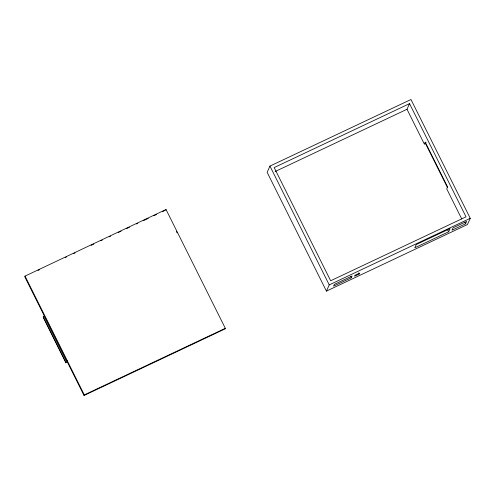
<?xml version="1.0" encoding="UTF-8"?>
<svg xmlns="http://www.w3.org/2000/svg" width="495" height="495" viewBox="0 0 495 495"><rect width="100%" height="100%" fill="white"/><g stroke="black" fill="none" stroke-linecap="round" stroke-linejoin="round"><path stroke-width="0.74" d="M25.022 276.099L24.75 276.693L84.032 395.493L225.046 328.909L225.318 328.309L166.029 209.515L25.022 276.099L84.305 394.892L84.032 395.493M67.623 360.861L66.986 362.272L65.86 362.804L43.486 317.976L43.22 316.59L44.352 316.058L66.72 360.886L65.594 361.418L65.86 362.804M165.763 210.109L166.029 209.515M269.954 166.091L267.145 172.322L326.428 291.116L467.441 224.532L470.25 218.307L410.968 99.507L269.954 166.091L329.237 284.891L326.428 291.116M275.121 171.542L407.001 109.271L409.544 103.641L466.03 216.835L330.66 280.758L274.174 167.564L409.544 103.641M351.264 277.788L352.075 275.987L334.36 284.353L333.55 286.147L351.264 277.788L350.701 276.668M359.16 274.057L359.593 273.098L355.082 275.232L354.649 276.185L359.16 274.057L358.603 272.937M407.001 109.271L424.339 144.014L425.205 142.096L447.579 186.924L446.713 188.843L461.779 219.031M424.339 144.014L425.471 143.482L426.046 142.201M448.618 231.815L450.079 228.585L416.233 244.567L414.773 247.797L448.618 231.815L447.499 229.575M465.535 223.827L466.618 221.432L453.08 227.824L452.003 230.218L465.535 223.827L464.7 222.144M38.016 270.431L39.408 269.775M65.241 257.579L66.633 256.917M73.613 253.619L75.011 252.964M91.068 245.384L93.858 244.066M100.838 240.768L102.236 240.106M109.216 236.814L110.614 236.152M118.293 232.526L121.083 231.208M126.671 228.572L129.461 227.254M136.441 223.957L137.839 223.294M143.42 220.659L148.308 218.351M153.895 215.715L156.686 214.397M162.273 211.761L165.064 210.443M84.305 394.892L225.318 328.309M329.237 284.891L470.25 218.307M425.471 143.482L447.499 187.617M176.443 231.524L177.136 232.904M43.22 316.59L65.594 361.418"/></g></svg>
